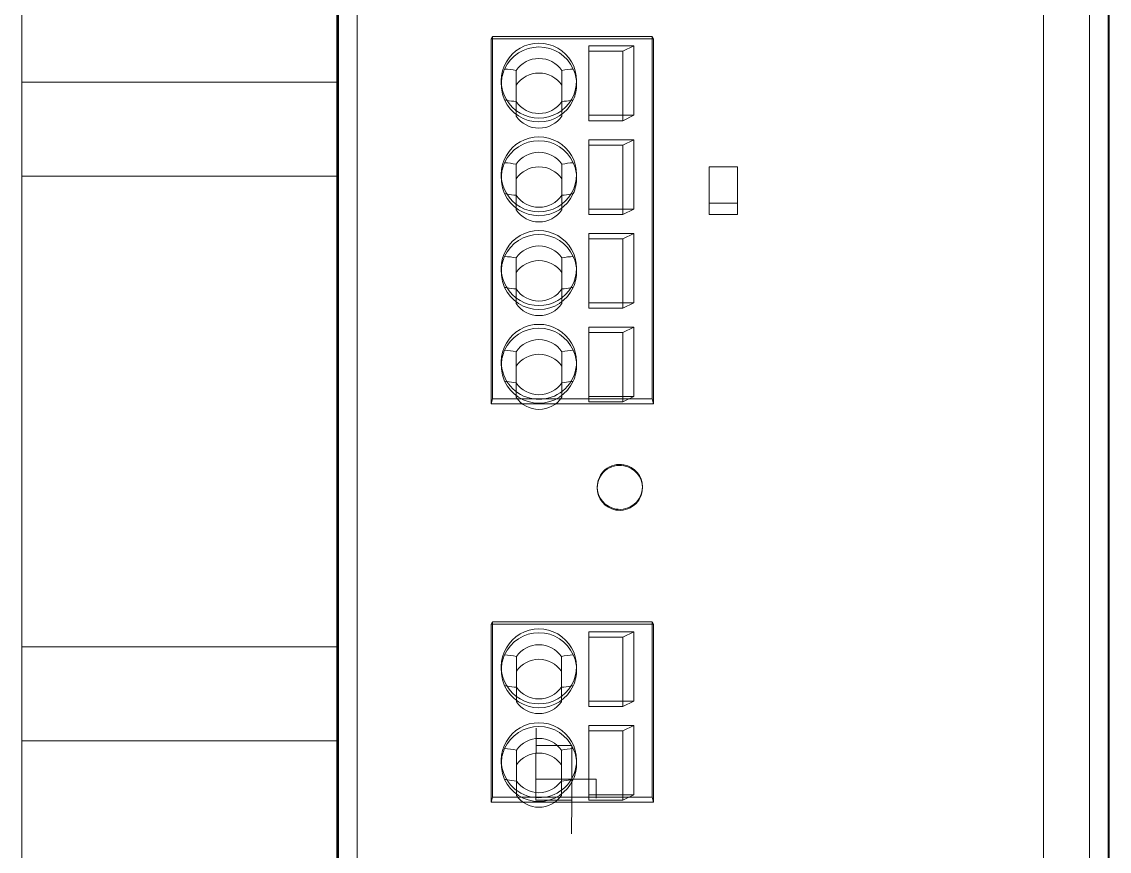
# Model space of a CAD drawing. Header units: millimetres. Extents: x 4137 to 6698, y 1400 to 3585.
# Drawn here: x 4370.9 to 4428.7, y 2572.4 to 2616.5 of the extents above; entities that cross this region are included whole.
import ezdxf

# ---------------------------------------------------------------- set-up
doc = ezdxf.new("R2010")
doc.units = ezdxf.units.MM
doc.layers.add('000-SI-Oprema', color=30, linetype='Continuous', lineweight=0)
doc.layers.add('002-PI-Kabelska kanalica', color=150, linetype='Continuous')

msp = doc.modelspace()

# ---------------------------------------------------------------- linework, layer by layer
at = {"layer": '000-SI-Oprema', "color": 0, "linetype": 'ByBlock', "lineweight": 0}
for p, q in [((4387.68, 2660.745), (4387.68, 2530.745)), ((4387.68, 2549.295), (4387.68, 2660.745)), ((4387.728, 2660.646), (4387.728, 2530.646)), ((4387.728, 2549.195), (4387.728, 2660.646)), ((4387.776, 2660.546), (4387.776, 2547.605)), ((4425.226, 2660.546), (4425.226, 2547.605)), ((4428.676, 2660.546), (4428.676, 2547.604)), ((4428.68, 2530.745), (4428.68, 2660.745)), ((4428.68, 2549.295), (4428.68, 2660.745)), ((4428.68, 2660.745), (4428.68, 2530.745)), ((4428.68, 2549.295), (4428.68, 2660.745)), ((4428.728, 2530.646), (4428.728, 2660.646)), ((4428.728, 2549.195), (4428.728, 2660.646)), ((4428.728, 2660.646), (4428.728, 2530.646)), ((4428.728, 2549.195), (4428.728, 2660.646)), ((4388.776, 2660.044), (4388.776, 2548.761)), ((4427.676, 2548.761), (4427.676, 2660.071)), ((4395.888, 2615.591), (4395.964, 2615.701)), ((4395.964, 2596.449), (4395.964, 2615.701)), ((4395.964, 2615.701), (4404.437, 2615.701)), ((4404.437, 2615.701), (4404.437, 2596.449)), ((4404.513, 2615.591), (4404.437, 2615.701)), ((4395.888, 2615.591), (4395.89, 2596.192)), ((4395.964, 2615.591), (4395.888, 2615.591)), ((4404.437, 2615.591), (4395.964, 2615.591)), ((4401.078, 2615.205), (4401.078, 2611.519)), ((4403.468, 2615.205), (4401.078, 2615.205)), ((4403.468, 2615.205), (4402.892, 2614.92)), ((4403.468, 2615.205), (4403.468, 2611.519)), ((4404.513, 2615.591), (4404.437, 2615.591)), ((4404.512, 2596.192), (4404.513, 2615.591)), ((4402.892, 2614.92), (4401.078, 2614.92)), ((4402.892, 2614.92), (4402.892, 2611.519)), ((4397.213, 2612.254), (4397.213, 2613.901)), ((4399.642, 2613.901), (4399.642, 2612.254)), ((4396.428, 2613.181), (4396.428, 2613.362)), ((4400.428, 2613.181), (4400.428, 2613.362)), ((4397.213, 2612.254), (4397.213, 2611.477)), ((4399.642, 2612.254), (4399.642, 2611.477)), ((4387.68, 2611.345), (4387.68, 2611.345)), ((4387.728, 2611.246), (4387.728, 2611.246)), ((4401.078, 2611.234), (4401.078, 2611.519)), ((4403.468, 2611.519), (4401.078, 2611.519)), ((4402.892, 2611.234), (4401.078, 2611.234)), ((4402.892, 2611.234), (4403.468, 2611.519)), ((4402.892, 2611.519), (4402.892, 2611.234)), ((4428.68, 2611.345), (4428.68, 2611.345)), ((4428.68, 2611.345), (4428.68, 2611.345)), ((4428.728, 2611.246), (4428.728, 2611.246)), ((4428.728, 2611.246), (4428.728, 2611.246)), ((4403.468, 2610.224), (4401.078, 2610.224)), ((4401.078, 2610.224), (4401.078, 2606.538)), ((4402.892, 2609.939), (4401.078, 2609.939)), ((4403.468, 2610.224), (4402.892, 2609.939)), ((4402.892, 2609.939), (4402.892, 2606.538)), ((4403.468, 2610.224), (4403.468, 2606.538)), ((4387.68, 2609.345), (4387.68, 2609.345)), ((4428.68, 2609.345), (4428.68, 2609.345)), ((4428.68, 2609.345), (4428.68, 2609.345)), ((4387.728, 2609.246), (4387.728, 2609.246)), ((4397.213, 2607.273), (4397.213, 2608.92)), ((4399.642, 2608.92), (4399.642, 2607.273)), ((4407.478, 2608.776), (4408.978, 2608.776)), ((4407.478, 2608.776), (4407.478, 2606.246)), ((4408.978, 2608.776), (4408.978, 2606.246)), ((4428.728, 2609.246), (4428.728, 2609.246)), ((4428.728, 2609.246), (4428.728, 2609.246)), ((4396.428, 2608.2), (4396.428, 2608.381)), ((4400.428, 2608.2), (4400.428, 2608.381)), ((4397.213, 2607.273), (4397.213, 2606.496)), ((4399.642, 2607.273), (4399.642, 2606.496)), ((4401.078, 2606.253), (4401.078, 2606.538)), ((4403.468, 2606.538), (4401.078, 2606.538)), ((4402.892, 2606.538), (4402.892, 2606.253)), ((4402.892, 2606.253), (4403.468, 2606.538)), ((4407.478, 2606.846), (4408.978, 2606.846)), ((4402.892, 2606.253), (4401.078, 2606.253)), ((4408.978, 2606.246), (4407.478, 2606.246)), ((4407.478, 2606.246), (4407.478, 2606.246)), ((4408.978, 2606.246), (4408.978, 2606.246)), ((4401.078, 2605.243), (4401.078, 2601.557)), ((4403.468, 2605.243), (4401.078, 2605.243)), ((4402.892, 2604.958), (4401.078, 2604.958)), ((4403.468, 2605.243), (4402.892, 2604.958)), ((4402.892, 2604.958), (4402.892, 2601.557)), ((4403.468, 2605.243), (4403.468, 2601.557)), ((4397.213, 2602.292), (4397.213, 2603.939)), ((4399.642, 2603.939), (4399.642, 2602.292)), ((4396.428, 2603.219), (4396.428, 2603.4)), ((4400.428, 2603.219), (4400.428, 2603.4)), ((4397.213, 2602.292), (4397.213, 2601.515)), ((4399.642, 2602.292), (4399.642, 2601.515)), ((4401.078, 2601.272), (4401.078, 2601.557)), ((4403.468, 2601.557), (4401.078, 2601.557)), ((4402.892, 2601.272), (4401.078, 2601.272)), ((4402.892, 2601.557), (4402.892, 2601.272)), ((4402.892, 2601.272), (4403.468, 2601.557)), ((4401.078, 2600.262), (4401.078, 2596.576)), ((4403.468, 2600.262), (4401.078, 2600.262)), ((4403.468, 2600.262), (4402.892, 2599.977)), ((4403.468, 2600.262), (4403.468, 2596.576)), ((4402.892, 2599.977), (4401.078, 2599.977)), ((4402.892, 2599.977), (4402.892, 2596.576)), ((4397.213, 2597.311), (4397.213, 2598.958)), ((4399.642, 2598.958), (4399.642, 2597.311)), ((4396.428, 2598.238), (4396.428, 2598.419)), ((4400.428, 2598.238), (4400.428, 2598.419)), ((4397.213, 2597.311), (4397.213, 2596.534)), ((4399.642, 2597.311), (4399.642, 2596.534)), ((4395.964, 2596.449), (4395.89, 2596.192)), ((4395.89, 2596.192), (4404.512, 2596.192)), ((4404.437, 2596.449), (4395.964, 2596.449)), ((4403.468, 2596.576), (4401.078, 2596.576)), ((4401.078, 2596.291), (4401.078, 2596.576)), ((4402.892, 2596.291), (4401.078, 2596.291)), ((4402.892, 2596.576), (4402.892, 2596.291)), ((4402.892, 2596.291), (4403.468, 2596.576)), ((4404.437, 2596.449), (4404.512, 2596.192)), ((4402.937, 2592.897), (4402.937, 2592.951)), ((4401.523, 2591.774), (4401.523, 2591.721)), ((4403.923, 2591.774), (4403.923, 2591.721)), ((4402.508, 2590.544), (4402.508, 2590.598)), ((4395.889, 2584.487), (4395.964, 2584.596)), ((4395.964, 2584.596), (4404.437, 2584.596)), ((4395.964, 2575.277), (4395.964, 2584.596)), ((4404.512, 2584.487), (4404.437, 2584.596)), ((4404.437, 2584.596), (4404.437, 2575.277)), ((4395.964, 2584.487), (4395.889, 2584.487)), ((4395.889, 2584.487), (4395.889, 2575.02)), ((4404.437, 2584.487), (4395.964, 2584.487)), ((4401.078, 2584.074), (4401.078, 2580.388)), ((4403.461, 2584.074), (4401.078, 2584.074)), ((4403.461, 2584.074), (4402.886, 2583.789)), ((4403.461, 2584.074), (4403.461, 2580.388)), ((4404.512, 2584.487), (4404.437, 2584.487)), ((4404.512, 2575.02), (4404.512, 2584.487)), ((4402.886, 2583.789), (4401.078, 2583.789)), ((4402.886, 2583.789), (4402.886, 2580.388)), ((4397.238, 2581.125), (4397.238, 2582.767)), ((4399.617, 2582.767), (4399.617, 2581.125)), ((4396.428, 2582.053), (4396.428, 2582.231)), ((4400.428, 2582.053), (4400.428, 2582.231)), ((4397.238, 2581.125), (4397.238, 2580.348)), ((4399.617, 2581.125), (4399.617, 2580.348)), ((4403.461, 2580.388), (4401.078, 2580.388)), ((4401.078, 2580.103), (4401.078, 2580.388)), ((4402.886, 2580.103), (4401.078, 2580.103)), ((4402.886, 2580.388), (4402.886, 2580.103)), ((4402.886, 2580.103), (4403.461, 2580.388)), ((4398.275, 2578.946), (4398.262, 2576.246)), ((4398.275, 2578.946), (4398.275, 2578.946)), ((4401.078, 2579.093), (4401.078, 2575.407)), ((4403.461, 2579.093), (4401.078, 2579.093)), ((4402.886, 2578.808), (4401.078, 2578.808)), ((4403.461, 2579.093), (4402.886, 2578.808)), ((4402.886, 2578.808), (4402.886, 2575.407)), ((4403.461, 2579.093), (4403.461, 2575.407)), ((4397.238, 2576.144), (4397.238, 2577.786)), ((4398.271, 2578.039), (4400.179, 2578.039)), ((4399.617, 2577.786), (4399.617, 2576.144)), ((4400.166, 2575.131), (4400.179, 2578.039)), ((4396.428, 2577.072), (4396.428, 2577.25)), ((4400.428, 2577.072), (4400.428, 2577.25)), ((4397.238, 2575.367), (4397.238, 2576.144)), ((4398.258, 2575.282), (4398.262, 2576.246)), ((4398.262, 2576.246), (4398.262, 2576.246)), ((4398.262, 2576.246), (4401.475, 2576.246)), ((4399.617, 2575.367), (4399.617, 2576.144)), ((4401.475, 2576.246), (4401.475, 2576.246)), ((4401.475, 2576.246), (4401.475, 2575.282)), ((4395.964, 2575.277), (4395.889, 2575.02)), ((4404.437, 2575.277), (4395.964, 2575.277)), ((4398.257, 2575.131), (4398.258, 2575.282)), ((4403.461, 2575.407), (4401.078, 2575.407)), ((4401.078, 2575.122), (4401.078, 2575.407)), ((4401.475, 2575.282), (4401.475, 2575.239)), ((4402.886, 2575.407), (4402.886, 2575.122)), ((4402.886, 2575.122), (4403.461, 2575.407)), ((4404.512, 2575.02), (4404.437, 2575.277)), ((4395.889, 2575.02), (4404.512, 2575.02)), ((4400.166, 2575.131), (4398.257, 2575.131)), ((4400.158, 2573.329), (4400.166, 2575.082)), ((4400.166, 2575.131), (4400.166, 2575.082)), ((4402.886, 2575.122), (4401.078, 2575.122))]:
    msp.add_line(p, q, dxfattribs=at)
for centre, major_axis, ratio, start_param, end_param in [((4398.428, 2613.362), (2, 0), 0.996195, 0, 3.141593), ((4398.428, 2613.157), (2, 0), 0.996195, 0.424146, 2.717447), ((4398.428, 2613.077), (1.469, 0), 0.996195, 0.597532, 2.54406), ((4398.428, 2612.917), (1.48, -1.535), 0.876352, -2.827734, -2.449127), ((4396.928, 2613.115), (1.712, -0.293), 0.475251, 1.485258, 1.841308), ((4399.927, 2613.115), (1.712, 0.293), 0.475251, 1.300284, 1.656335), ((4398.428, 2612.917), (1.48, 1.535), 0.876352, -0.692465, -0.313858), ((4398.428, 2612.3), (1.469, 0), 0.996195, 0.597532, 2.54406), ((4398.428, 2613.362), (2, 0), 0.996195, -3.141593, 0), ((4398.428, 2612.917), (1.48, -1.535), 0.876352, -2.449127, -2.403588), ((4398.428, 2612.917), (1.48, -1.535), 0.876352, -2.403588, -1.979442), ((4398.428, 2612.917), (1.48, 1.535), 0.876352, -1.162151, -0.738005), ((4398.428, 2612.917), (1.48, 1.535), 0.876352, -0.738005, -0.692465), ((4396.928, 2613.115), (1.712, -0.293), 0.475251, -1.678796, -1.606353), ((4398.428, 2613.157), (2, 0), 0.996195, -2.717447, -0.424146), ((4396.928, 2613.115), (1.712, -0.293), 0.475251, -1.606353, -1.322746), ((4398.428, 2613.077), (1.469, 0), 0.996195, -2.54406, -0.597532), ((4399.927, 2613.115), (1.712, 0.293), 0.475251, -1.818847, -1.53524), ((4399.927, 2613.115), (1.712, 0.293), 0.475251, -1.53524, -1.462797), ((4398.428, 2612.3), (1.469, 0), 0.996195, -2.54406, -0.597532), ((4398.428, 2608.381), (2, 0), 0.996195, 0, 3.141593), ((4398.428, 2608.176), (2, 0), 0.996195, 0.424146, 2.717447), ((4398.428, 2608.096), (1.469, 0), 0.996195, 0.597532, 2.54406), ((4398.428, 2607.936), (1.48, -1.535), 0.876352, -2.827734, -2.449127), ((4396.928, 2608.134), (1.712, -0.293), 0.475251, 1.485258, 1.841308), ((4398.428, 2607.319), (1.469, 0), 0.996195, 0.597532, 2.54406), ((4399.927, 2608.134), (1.712, 0.293), 0.475251, 1.300284, 1.656335), ((4398.428, 2607.936), (1.48, 1.535), 0.876352, -0.692465, -0.313858), ((4398.428, 2608.381), (2, 0), 0.996195, -3.141593, 0), ((4398.428, 2607.936), (1.48, -1.535), 0.876352, -2.449127, -2.403588), ((4398.428, 2607.936), (1.48, -1.535), 0.876352, -2.403588, -1.979442), ((4398.428, 2607.936), (1.48, 1.535), 0.876352, -1.162151, -0.738005), ((4398.428, 2607.936), (1.48, 1.535), 0.876352, -0.738005, -0.692465), ((4396.928, 2608.134), (1.712, -0.293), 0.475251, -1.678796, -1.606353), ((4398.428, 2608.176), (2, 0), 0.996195, -2.717447, -0.424146), ((4396.928, 2608.134), (1.712, -0.293), 0.475251, -1.606353, -1.322746), ((4398.428, 2608.096), (1.469, 0), 0.996195, -2.54406, -0.597532), ((4399.927, 2608.134), (1.712, 0.293), 0.475251, -1.818847, -1.53524), ((4399.927, 2608.134), (1.712, 0.293), 0.475251, -1.53524, -1.462797), ((4398.428, 2607.319), (1.469, 0), 0.996195, -2.54406, -0.597532), ((4398.428, 2603.4), (2, 0), 0.996195, 0, 3.141593), ((4398.428, 2603.195), (2, 0), 0.996195, 0.424146, 2.717447), ((4398.428, 2603.115), (1.469, 0), 0.996195, 0.597532, 2.54406), ((4398.428, 2602.955), (1.48, -1.535), 0.876352, -2.827734, -2.449127), ((4396.928, 2603.153), (1.712, -0.293), 0.475251, 1.485258, 1.841308), ((4398.428, 2602.338), (1.469, 0), 0.996195, 0.597532, 2.54406), ((4399.927, 2603.153), (1.712, 0.293), 0.475251, 1.300284, 1.656335), ((4398.428, 2602.955), (1.48, 1.535), 0.876352, -0.692465, -0.313858), ((4398.428, 2603.4), (2, 0), 0.996195, -3.141593, 0), ((4398.428, 2602.955), (1.48, -1.535), 0.876352, -2.449127, -2.403588), ((4398.428, 2602.955), (1.48, -1.535), 0.876352, -2.403588, -1.979442), ((4398.428, 2602.955), (1.48, 1.535), 0.876352, -1.162151, -0.738005), ((4398.428, 2602.955), (1.48, 1.535), 0.876352, -0.738005, -0.692465), ((4396.928, 2603.153), (1.712, -0.293), 0.475251, -1.678796, -1.606353), ((4398.428, 2603.195), (2, 0), 0.996195, -2.717447, -0.424146), ((4396.928, 2603.153), (1.712, -0.293), 0.475251, -1.606353, -1.322746), ((4398.428, 2603.115), (1.469, 0), 0.996195, -2.54406, -0.597532), ((4399.927, 2603.153), (1.712, 0.293), 0.475251, -1.818847, -1.53524), ((4399.927, 2603.153), (1.712, 0.293), 0.475251, -1.53524, -1.462797), ((4398.428, 2602.338), (1.469, 0), 0.996195, -2.54406, -0.597532), ((4398.428, 2598.419), (2, 0), 0.996195, 0, 3.141593), ((4398.428, 2598.215), (2, 0), 0.996195, 0.424146, 2.717447), ((4398.428, 2598.134), (1.469, 0), 0.996195, 0.597532, 2.54406), ((4398.428, 2597.974), (1.48, -1.535), 0.876352, -2.827734, -2.449127), ((4396.928, 2598.172), (1.712, -0.293), 0.475251, 1.485258, 1.841308), ((4399.927, 2598.172), (1.712, 0.293), 0.475251, 1.300284, 1.656335), ((4398.428, 2597.974), (1.48, 1.535), 0.876352, -0.692465, -0.313858), ((4398.428, 2598.419), (2, 0), 0.996195, -3.141593, -1.71932), ((4398.428, 2597.357), (1.469, 0), 0.996195, 0.597532, 2.54406), ((4398.428, 2598.419), (2, 0), 0.996195, -1.422273, 0), ((4398.428, 2597.974), (1.48, -1.535), 0.876352, -2.449127, -2.403588), ((4398.428, 2597.974), (1.48, -1.535), 0.876352, -2.403588, -1.979442), ((4398.428, 2597.974), (1.48, 1.535), 0.876352, -1.162151, -0.738005), ((4398.428, 2597.974), (1.48, 1.535), 0.876352, -0.738005, -0.692465), ((4396.928, 2598.172), (1.712, -0.293), 0.475251, -1.678796, -1.606353), ((4398.428, 2598.215), (2, 0), 0.996195, -2.717447, -0.424146), ((4396.928, 2598.172), (1.712, -0.293), 0.475251, -1.606353, -1.322746), ((4398.428, 2598.134), (1.469, 0), 0.996195, -2.54406, -0.597532), ((4399.927, 2598.172), (1.712, 0.293), 0.475251, -1.818847, -1.53524), ((4399.927, 2598.172), (1.712, 0.293), 0.475251, -1.53524, -1.462797), ((4398.428, 2597.357), (1.469, 0), 0.996195, -2.54406, -0.597532), ((4398.428, 2598.419), (2, 0), 0.996195, -1.71932, -1.422273), ((4402.723, 2591.774), (1.2, 0), 0.996336, 1.391344, 3.14151), ((4402.723, 2591.721), (1.2, 0), 0.996336, 1.391344, 3.14151), ((4402.723, 2591.774), (1.2, 0), 0.996336, -0.000082, 1.391344), ((4402.723, 2591.721), (1.2, 0), 0.996336, -0.000082, 1.391344), ((4402.723, 2591.774), (1.2, 0), 0.996336, 3.14151, 4.532936), ((4402.723, 2591.721), (1.2, 0), 0.996336, 3.14151, 4.532936), ((4402.723, 2591.774), (1.2, 0), 0.996336, -1.750249, -0.000082), ((4402.723, 2591.721), (1.2, 0), 0.996336, -1.750249, -0.000082), ((4398.428, 2582.231), (2, 0), 0.996195, 0, 3.141593), ((4398.428, 2582.03), (2, 0), 0.996195, 0.424146, 2.717447), ((4398.428, 2581.946), (1.447, 0), 0.996195, 0.606, 2.535593), ((4398.428, 2581.79), (1.48, -1.535), 0.876352, -2.827734, -2.4483), ((4396.928, 2581.987), (1.712, -0.293), 0.475251, 1.470526, 1.841308), ((4399.927, 2581.987), (1.712, 0.293), 0.475251, 1.300284, 1.671066), ((4398.428, 2581.79), (1.48, 1.535), 0.876352, -0.693293, -0.313858), ((4398.428, 2582.231), (2, 0), 0.996195, -3.141593, 0), ((4398.428, 2581.169), (1.447, 0), 0.996195, 0.606, 2.535593), ((4398.428, 2581.79), (1.48, -1.535), 0.876352, -2.4483, -2.403588), ((4398.428, 2581.79), (1.48, -1.535), 0.876352, -2.403588, -1.979442), ((4398.428, 2581.79), (1.48, 1.535), 0.876352, -1.162151, -0.738005), ((4398.428, 2581.79), (1.48, 1.535), 0.876352, -0.738005, -0.693293), ((4396.928, 2581.987), (1.712, -0.293), 0.475251, -1.678796, -1.607707), ((4398.428, 2582.03), (2, 0), 0.996195, -2.717447, -0.424146), ((4396.928, 2581.987), (1.712, -0.293), 0.475251, -1.607707, -1.308014), ((4398.428, 2581.946), (1.447, 0), 0.996195, -2.535593, -0.606), ((4399.927, 2581.987), (1.712, 0.293), 0.475251, -1.833579, -1.533886), ((4399.927, 2581.987), (1.712, 0.293), 0.475251, -1.533886, -1.462797), ((4398.428, 2581.169), (1.447, 0), 0.996195, -2.535593, -0.606), ((4398.428, 2577.25), (2, 0), 0.996195, 0, 3.141593), ((4398.428, 2577.049), (2, 0), 0.996195, 0.424146, 2.717447), ((4398.428, 2576.965), (1.447, 0), 0.996195, 0.606, 2.535593), ((4398.428, 2576.809), (1.48, -1.535), 0.876352, -2.827734, -2.4483), ((4396.928, 2577.006), (1.712, -0.293), 0.475251, 1.470526, 1.841308), ((4398.428, 2576.188), (1.447, 0), 0.996195, 0.606, 2.535593), ((4399.927, 2577.006), (1.712, 0.293), 0.475251, 1.300284, 1.671066), ((4398.428, 2576.809), (1.48, 1.535), 0.876352, -0.693293, -0.313858), ((4398.428, 2577.25), (2, 0), 0.996195, -3.141593, -1.710551), ((4398.428, 2576.809), (1.48, -1.535), 0.876352, -2.4483, -2.403588), ((4398.428, 2576.809), (1.48, -1.535), 0.876352, -2.403588, -1.979442), ((4398.428, 2577.25), (2, 0), 0.996195, -1.431042, 0), ((4398.428, 2576.809), (1.48, 1.535), 0.876352, -1.162151, -0.738005), ((4398.428, 2576.809), (1.48, 1.535), 0.876352, -0.738005, -0.693293), ((4396.928, 2577.006), (1.712, -0.293), 0.475251, -1.678796, -1.607707), ((4398.428, 2577.049), (2, 0), 0.996195, -2.717447, -0.424146), ((4396.928, 2577.006), (1.712, -0.293), 0.475251, -1.607707, -1.308014), ((4398.428, 2576.965), (1.447, 0), 0.996195, -2.535593, -0.606), ((4399.927, 2577.006), (1.712, 0.293), 0.475251, -1.833579, -1.533886), ((4399.927, 2577.006), (1.712, 0.293), 0.475251, -1.533886, -1.462797), ((4398.428, 2576.188), (1.447, 0), 0.996195, -2.535593, -0.606), ((4398.428, 2577.25), (2, 0), 0.996195, -1.710551, -1.431042)]:
    msp.add_ellipse(centre, major_axis=major_axis, ratio=ratio, start_param=start_param, end_param=end_param, dxfattribs=at)
at = {"layer": '002-PI-Kabelska kanalica', "color": 0, "linetype": 'ByBlock', "lineweight": 0}
msp.add_line((4370.948, 3405.778), (4370.948, 1735.778), dxfattribs=at)
at = {"layer": '002-PI-Kabelska kanalica', "color": 0, "linetype": 'ByBlock', "lineweight": 0, "ltscale": 0.25}
for p, q in [((4370.948, 2613.278), (4370.948, 2578.278)), ((4370.948, 2613.278), (4387.776, 2613.278)), ((4370.948, 2608.278), (4387.68, 2608.278)), ((4370.948, 2583.278), (4387.68, 2583.278)), ((4370.948, 2578.278), (4387.68, 2578.278))]:
    msp.add_line(p, q, dxfattribs=at)

doc.saveas('drawing.dxf')
